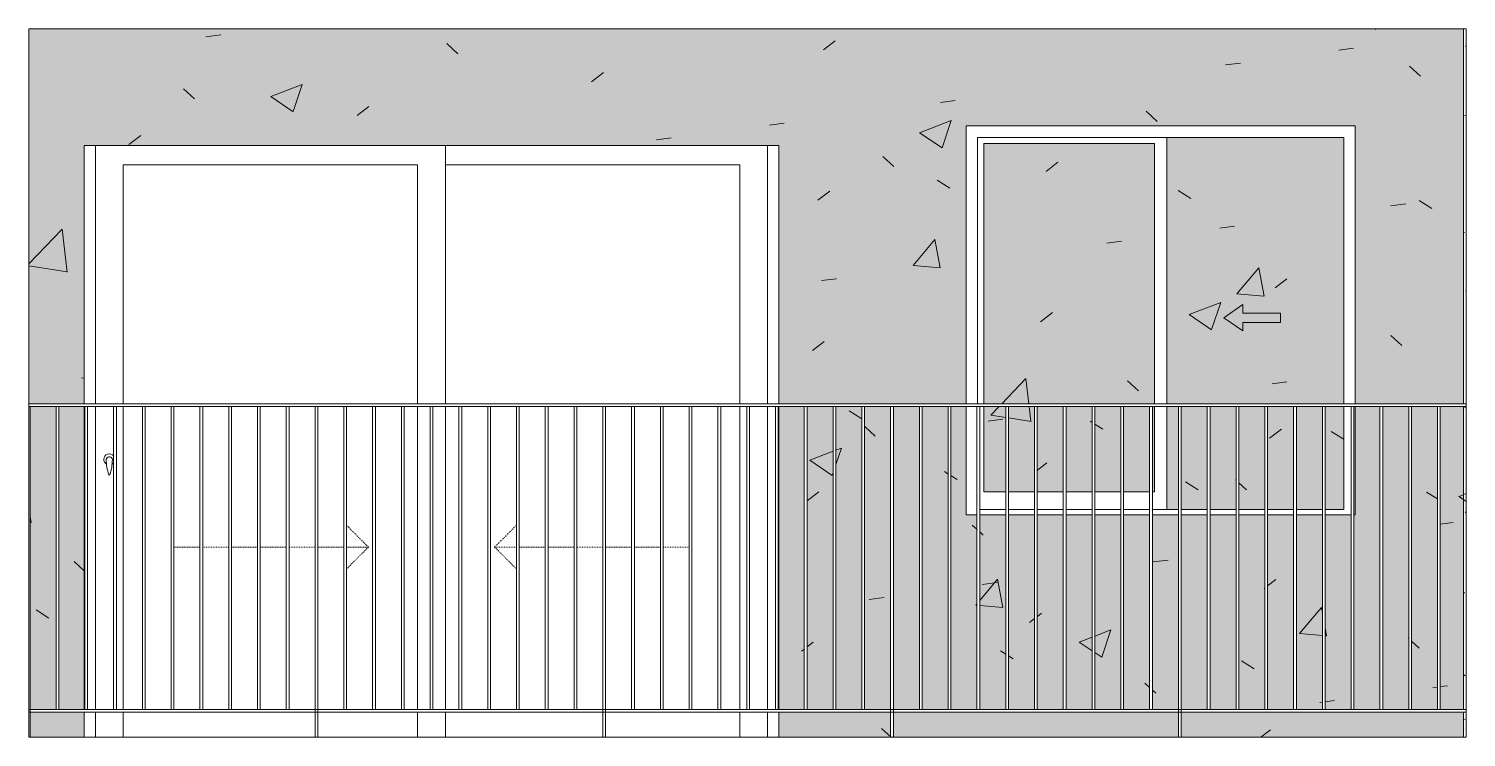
# Model space of a CAD drawing. Header units: millimetres. Extents: x -134153 to 99383, y -5233 to 35400.
# Drawn here: x 30759 to 35934, y 19400 to 21950 of the extents above; entities that cross this region are included whole.
import ezdxf

# ---------------------------------------------------------------- set-up
doc = ezdxf.new("R2010")
doc.units = ezdxf.units.MM
doc.linetypes.add('1 NÉT CALL OUT', pattern=[6, 3, -3])
doc.linetypes.add('Dash', pattern=[6, 3, -3])
for name, color, linetype, lineweight in [('0-2', 250, 'Continuous', 5), ('A-DETL-GENF', 92, 'Continuous', 9), ('A-DETL-GENF-1', 92, '1 NÉT CALL OUT', 9), ('A-DOOR', 31, 'Continuous', 9), ('A-DOOR-FRAM', 31, 'Continuous', 9), ('A-DOOR-HDLN', 31, 'Dash', 9), ('A-FLOR-HRAL', 11, 'Continuous', 9), ('A-GLAZ', 151, 'Continuous', 9), ('A-GLAZ-3', 7, '1 NÉT CALL OUT', 9), ('A-WALL', 113, 'Continuous', 9), ('A-WALL-PATT-1', 9, 'Continuous', 9), ('I-WALL-1', 7, 'Continuous', 9)]:
    doc.layers.add(name, color=color, linetype=linetype, lineweight=lineweight)
pattern_1 = [(50, (82572.6, 0), (1165.978, -102.01), [121.92, -1341.12]), (355, (82572.6, 0), (-225.554, 1222.763), [97.536, -1072.896]), (100.451, (82669.8, -8.5), (940.433, 1120.746), [103.616, -1139.776]), (46.184, (82572.6, 325.1), (1734.91, -269.074), [182.88, -2011.68]), (96.636, (82717.2, 302.7), (1519.38, 1583.54), [155.42, -1709.66]), (351.184, (82572.6, 325.1), (1519.39, 1583.52), [146.3, -1609.34]), (21, (82735.2, 243.8), (970.332, -654.498), [121.92, -1341.12]), (326, (82735.2, 243.8), (395.533, 1178.804), [97.536, -1072.896]), (71.451, (82816, 189.3), (1365.87, 524.296), [103.616, -1139.776]), (37.5, (82572.62, 0), (19.767, 541.153), [53.645, -1006.246, 53.645, -1035.507, -1076.96]), (37.5, (82572.62, 0), (19.767, 541.153), [-2149.043, 53.645, -1023.315]), (7.5, (82572.6, 0), (427.646, 641.156), [53.645, -567.334, 53.645, -981.862, -410.464]), (7.5, (82572.6, 0), (427.646, 641.156), [-1656.486, 53.645, -356.82]), (327.5, (82210.1, 0), (867.782, -36.665), [53.645, -352.755, 53.645, -1214.323, -1682.496]), (327.5, (82210.1, 0), (867.782, -36.665), [-1674.368, 53.645, -1628.85]), (317.5, (82047.56, 0), (948.028, 162.73), [53.645, -474.675, 53.645, -788.416, -1194.816]), (317.5, (82047.56, 0), (948.028, 162.73), [-1370.38, 53.645, -1141.17])]
pattern_2 = [(37.5, (82572.62, 0), (-5.1206, 156.61216), [5.364, -118.181, 5.364, -132.812, -132.08]), (37.5, (82572.62, 0), (-5.1206, 156.61216), [-261.722, 5.364, -126.716]), (7.5, (82572.62, 0), (143.847, 229.3842), [5.364, -61.285, 5.364, -105.989, -42.672]), (7.5, (82572.62, 0), (143.847, 229.3842), [-178.003, 5.364, -37.308]), (327.5, (82472.65, 0), (253.1176, 0.4601), [5.364, -35.276, 5.364, -140.94, -191.008]), (327.5, (82472.65, 0), (253.1176, 0.4601), [-186.944, 5.364, -185.644]), (317.5, (82472.65, 0), (244.3381, 71.3376), [5.364, -14.956, 5.364, -90.546, -109.728]), (317.5, (82472.65, 0), (244.3381, 71.3376), [-116.23, 5.364, -104.364])]

# ---------------------------------------------------------------- blocks, each defined once
blk = doc.blocks.new('NCV_TKTC_TANG 6 - 8_rvt-6-TKCS_MẶT ĐỨNG HƯỚNG NAM')
at = {"layer": 'A-WALL-PATT-1'}
h = blk.add_hatch(dxfattribs=at)
h.set_pattern_fill('FP_31', color=256, style=0, pattern_type=2)
h.set_pattern_definition(pattern_1)
h.paths.add_polyline_path([(71952.6, 19400), (72355.5, 19400), (72355.5, 19490), (71952.6, 19490)])
h.paths.add_polyline_path([(72657.1, 19400), (73391.5, 19400), (73391.5, 19490), (72365.5, 19490), (72365.5, 19400)])
h.paths.add_polyline_path([(69257.5, 19400), (69452.6, 19400), (69452.6, 19490), (69257.5, 19490), (69257.5, 19400.4)])
h.paths.add_polyline_path([(74254.9, 19400), (74417.1, 19400), (74417.1, 19490), (73401.5, 19490), (73401.5, 19400), (74243.7, 19400)])
h.paths.add_polyline_path([(69361.1, 19500), (69452.6, 19500), (69452.6, 20590), (69361.1, 20590), (69361.1, 19763.8)])
h.paths.add_polyline_path([(69351.1, 19500), (69351.1, 20590), (69257.5, 20590), (69257.5, 19500), (69283.4, 19500)])
h.paths.add_polyline_path([(72883.5, 19500), (72977.1, 19500), (72977.1, 20200), (72883.5, 20200), (72883.5, 19763.8)])
h.paths.add_polyline_path([(72873.5, 19500), (72873.5, 20200), (72779.9, 20200), (72779.9, 19500)])
h.paths.add_polyline_path([(72987.1, 19500), (73080.7, 19500), (73080.7, 20200), (72987.1, 20200), (72987.1, 19763.8)])
h.paths.add_polyline_path([(74402.1, 19500), (74417.1, 19500), (74417.1, 20590), (74333.9, 20590), (74333.9, 19500), (74347.6, 19500)])
h.paths.add_polyline_path([(74243.7, 19500), (74323.9, 19500), (74323.9, 20590), (74230.3, 20590), (74230.3, 19500)])
h.paths.add_polyline_path([(71952.6, 19500), (72044.7, 19500), (72044.7, 20590), (71952.6, 20590), (71952.6, 19763.8)])
h.paths.add_polyline_path([(72054.7, 19500), (72148.3, 19500), (72148.3, 20590), (72054.7, 20590), (72054.7, 19763.8)])
h.paths.add_polyline_path([(72251.9, 19500), (72251.9, 20590), (72158.3, 20590), (72158.3, 19500)])
h.paths.add_polyline_path([(72261.9, 19500), (72355.5, 19500), (72355.5, 20590), (72261.9, 20590), (72261.9, 19763.8)])
h.paths.add_polyline_path([(72365.5, 19500), (72459.1, 19500), (72459.1, 20590), (72365.5, 20590), (72365.5, 19763.8)])
h.paths.add_polyline_path([(72562.7, 19500), (72562.7, 20590), (72469.1, 20590), (72469.1, 19500)])
h.paths.add_polyline_path([(72572.7, 19500), (72666.3, 19500), (72666.3, 20200), (72627.6, 20200), (72627.6, 20590), (72572.7, 20590), (72572.7, 19763.8)])
h.paths.add_polyline_path([(72769.9, 19500), (72769.9, 20200), (72676.3, 20200), (72676.3, 19500)])
h.paths.add_polyline_path([(73090.7, 19500), (73184.3, 19500), (73184.3, 20200), (73090.7, 20200), (73090.7, 19763.8)])
h.paths.add_polyline_path([(73287.9, 19500), (73287.9, 20200), (73194.3, 20200), (73194.3, 19500)])
h.paths.add_polyline_path([(73297.9, 19500), (73391.5, 19500), (73390.2, 20200), (73297.9, 20200), (73297.9, 19763.8)])
h.paths.add_polyline_path([(74146.9, 19500), (74220.3, 19500), (74220.3, 20590), (74126.7, 20590), (74126.7, 19500)])
h.paths.add_polyline_path([(73401.5, 19500), (73495.1, 19500), (73495.1, 20200), (73401.5, 20200), (73401.5, 19763.8)])
h.paths.add_polyline_path([(73505.1, 19500), (73598.7, 19500), (73598.7, 20200), (73505.1, 20200), (73505.1, 19763.8)])
h.paths.add_polyline_path([(74116.7, 19500), (74116.7, 20590), (74027.6, 20590), (74027.6, 20200), (74023.1, 20200), (74023.1, 19500)])
h.paths.add_polyline_path([(73608.7, 19500), (73702.3, 19500), (73702.3, 20200), (73608.7, 20200), (73608.7, 19763.8)])
h.paths.add_polyline_path([(73919.5, 19500), (74013.1, 19500), (74013.1, 20200), (73919.5, 20200), (73919.5, 19710.3)])
h.paths.add_polyline_path([(73712.3, 19500), (73805.9, 19500), (73805.9, 20200), (73712.3, 20200), (73712.3, 19763.8)])
h.paths.add_polyline_path([(73909.5, 19500), (73909.5, 20200), (73815.9, 20200), (73815.9, 19500)])
h.paths.add_polyline_path([(73349.8, 20219.1), (73391.5, 20219.1), (73391.5, 20590), (73349.8, 20590), (73349.8, 20237.4)])
h.paths.add_polyline_path([(73986.6, 20219.1), (73986.6, 20590), (73919.5, 20590), (73919.5, 20219.1)])
h.paths.add_polyline_path([(73909.5, 20219.1), (73909.5, 20590), (73815.9, 20590), (73815.9, 20219.1)])
h.paths.add_polyline_path([(73401.5, 20219.1), (73495.1, 20219.1), (73495.1, 20590), (73401.5, 20590), (73401.5, 20282.6)])
h.paths.add_polyline_path([(73805.9, 20219.1), (73805.9, 20590), (73712.3, 20590), (73712.3, 20219.1)])
h.paths.add_polyline_path([(73702.3, 20219.1), (73702.3, 20590), (73608.7, 20590), (73608.7, 20219.1)])
h.paths.add_polyline_path([(73598.7, 20219.1), (73598.7, 20590), (73505.1, 20590), (73505.1, 20219.1)])
h.paths.add_polyline_path([(73305.3, 20282.6), (73305.3, 20590), (73297.9, 20590), (73297.9, 20282.6), (73301, 20282.6)])
h.paths.add_polyline_path([(73287.9, 20282.6), (73287.9, 20590), (73194.3, 20590), (73194.3, 20282.6)])
h.paths.add_polyline_path([(73184.3, 20282.6), (73184.3, 20590), (73090.7, 20589.2), (73090.7, 20282.6)])
h.paths.add_polyline_path([(72987.1, 20282.6), (73080.7, 20282.6), (73080.7, 20590), (72987.1, 20590), (72987.1, 20572.9)])
h.paths.add_polyline_path([(72977.1, 20282.6), (72977.1, 20590), (72883.5, 20590), (72883.5, 20282.6)])
h.paths.add_polyline_path([(72873.5, 20282.6), (72873.5, 20590), (72779.9, 20590), (72779.9, 20282.6)])
h.paths.add_polyline_path([(72769.9, 20282.6), (72769.9, 20590), (72691.1, 20590), (72691.1, 20282.6)])
h.paths.add_polyline_path([(74243.7, 20600), (74417.1, 20600), (74417.1, 21950), (69252.6, 21950), (69252.6, 20600), (69452.6, 20600), (69452.6, 21530), (71952.6, 21530), (71952.6, 20600), (72627.6, 20600), (72627.6, 21600), (74027.6, 21600), (74027.6, 20600)])
h.paths.add_polyline_path([(73349.8, 20600), (73986.6, 20600), (73986.6, 21559.1), (73349.8, 21559.1), (73349.8, 20868)])
h.paths.add_polyline_path([(73305.3, 20600), (73305.3, 21536.5), (72691.1, 21536.5), (72691.1, 20600), (72957.8, 20600)])
h.paths.add_polyline_path([(73623.1, 20862.1), (73555.3, 20909.5), (73623.1, 20957), (73623.1, 20926.5), (73758.5, 20926.5), (73758.5, 20892.6), (73623.1, 20892.6), (73623.1, 20868)])
h = blk.add_hatch(dxfattribs=at)
h.set_pattern_fill('FP_32', color=256, style=0, pattern_type=2)
h.set_pattern_definition(pattern_2)
h.paths.add_polyline_path([(71952.6, 19400), (72355.5, 19400), (72355.5, 19490), (71952.6, 19490)])
h.paths.add_polyline_path([(72657.1, 19400), (73391.5, 19400), (73391.5, 19490), (72365.5, 19490), (72365.5, 19400)])
h.paths.add_polyline_path([(69257.5, 19400), (69452.6, 19400), (69452.6, 19490), (69257.5, 19490), (69257.5, 19400.4)])
h.paths.add_polyline_path([(74254.9, 19400), (74417.1, 19400), (74417.1, 19490), (73401.5, 19490), (73401.5, 19400), (74243.7, 19400)])
h.paths.add_polyline_path([(69361.1, 19500), (69452.6, 19500), (69452.6, 20590), (69361.1, 20590), (69361.1, 19763.8)])
h.paths.add_polyline_path([(69351.1, 19500), (69351.1, 20590), (69257.5, 20590), (69257.5, 19500), (69283.4, 19500)])
h.paths.add_polyline_path([(72883.5, 19500), (72977.1, 19500), (72977.1, 20200), (72883.5, 20200), (72883.5, 19763.8)])
h.paths.add_polyline_path([(72873.5, 19500), (72873.5, 20200), (72779.9, 20200), (72779.9, 19500)])
h.paths.add_polyline_path([(72987.1, 19500), (73080.7, 19500), (73080.7, 20200), (72987.1, 20200), (72987.1, 19763.8)])
h.paths.add_polyline_path([(74402.1, 19500), (74417.1, 19500), (74417.1, 20590), (74333.9, 20590), (74333.9, 19500), (74347.6, 19500)])
h.paths.add_polyline_path([(74243.7, 19500), (74323.9, 19500), (74323.9, 20590), (74230.3, 20590), (74230.3, 19500)])
h.paths.add_polyline_path([(71952.6, 19500), (72044.7, 19500), (72044.7, 20590), (71952.6, 20590), (71952.6, 19763.8)])
h.paths.add_polyline_path([(72054.7, 19500), (72148.3, 19500), (72148.3, 20590), (72054.7, 20590), (72054.7, 19763.8)])
h.paths.add_polyline_path([(72251.9, 19500), (72251.9, 20590), (72158.3, 20590), (72158.3, 19500)])
h.paths.add_polyline_path([(72261.9, 19500), (72355.5, 19500), (72355.5, 20590), (72261.9, 20590), (72261.9, 19763.8)])
h.paths.add_polyline_path([(72365.5, 19500), (72459.1, 19500), (72459.1, 20590), (72365.5, 20590), (72365.5, 19763.8)])
h.paths.add_polyline_path([(72562.7, 19500), (72562.7, 20590), (72469.1, 20590), (72469.1, 19500)])
h.paths.add_polyline_path([(72572.7, 19500), (72666.3, 19500), (72666.3, 20200), (72627.6, 20200), (72627.6, 20590), (72572.7, 20590), (72572.7, 19763.8)])
h.paths.add_polyline_path([(72769.9, 19500), (72769.9, 20200), (72676.3, 20200), (72676.3, 19500)])
h.paths.add_polyline_path([(73090.7, 19500), (73184.3, 19500), (73184.3, 20200), (73090.7, 20200), (73090.7, 19763.8)])
h.paths.add_polyline_path([(73287.9, 19500), (73287.9, 20200), (73194.3, 20200), (73194.3, 19500)])
h.paths.add_polyline_path([(73297.9, 19500), (73391.5, 19500), (73390.2, 20200), (73297.9, 20200), (73297.9, 19763.8)])
h.paths.add_polyline_path([(74146.9, 19500), (74220.3, 19500), (74220.3, 20590), (74126.7, 20590), (74126.7, 19500)])
h.paths.add_polyline_path([(73401.5, 19500), (73495.1, 19500), (73495.1, 20200), (73401.5, 20200), (73401.5, 19763.8)])
h.paths.add_polyline_path([(73505.1, 19500), (73598.7, 19500), (73598.7, 20200), (73505.1, 20200), (73505.1, 19763.8)])
h.paths.add_polyline_path([(74116.7, 19500), (74116.7, 20590), (74027.6, 20590), (74027.6, 20200), (74023.1, 20200), (74023.1, 19500)])
h.paths.add_polyline_path([(73608.7, 19500), (73702.3, 19500), (73702.3, 20200), (73608.7, 20200), (73608.7, 19763.8)])
h.paths.add_polyline_path([(73919.5, 19500), (74013.1, 19500), (74013.1, 20200), (73919.5, 20200), (73919.5, 19710.3)])
h.paths.add_polyline_path([(73712.3, 19500), (73805.9, 19500), (73805.9, 20200), (73712.3, 20200), (73712.3, 19763.8)])
h.paths.add_polyline_path([(73909.5, 19500), (73909.5, 20200), (73815.9, 20200), (73815.9, 19500)])
h.paths.add_polyline_path([(73349.8, 20219.1), (73391.5, 20219.1), (73391.5, 20590), (73349.8, 20590), (73349.8, 20237.4)])
h.paths.add_polyline_path([(73986.6, 20219.1), (73986.6, 20590), (73919.5, 20590), (73919.5, 20219.1)])
h.paths.add_polyline_path([(73909.5, 20219.1), (73909.5, 20590), (73815.9, 20590), (73815.9, 20219.1)])
h.paths.add_polyline_path([(73401.5, 20219.1), (73495.1, 20219.1), (73495.1, 20590), (73401.5, 20590), (73401.5, 20282.6)])
h.paths.add_polyline_path([(73805.9, 20219.1), (73805.9, 20590), (73712.3, 20590), (73712.3, 20219.1)])
h.paths.add_polyline_path([(73702.3, 20219.1), (73702.3, 20590), (73608.7, 20590), (73608.7, 20219.1)])
h.paths.add_polyline_path([(73598.7, 20219.1), (73598.7, 20590), (73505.1, 20590), (73505.1, 20219.1)])
h.paths.add_polyline_path([(73305.3, 20282.6), (73305.3, 20590), (73297.9, 20590), (73297.9, 20282.6), (73301, 20282.6)])
h.paths.add_polyline_path([(73287.9, 20282.6), (73287.9, 20590), (73194.3, 20590), (73194.3, 20282.6)])
h.paths.add_polyline_path([(73184.3, 20282.6), (73184.3, 20590), (73090.7, 20589.2), (73090.7, 20282.6)])
h.paths.add_polyline_path([(72987.1, 20282.6), (73080.7, 20282.6), (73080.7, 20590), (72987.1, 20590), (72987.1, 20572.9)])
h.paths.add_polyline_path([(72977.1, 20282.6), (72977.1, 20590), (72883.5, 20590), (72883.5, 20282.6)])
h.paths.add_polyline_path([(72873.5, 20282.6), (72873.5, 20590), (72779.9, 20590), (72779.9, 20282.6)])
h.paths.add_polyline_path([(72769.9, 20282.6), (72769.9, 20590), (72691.1, 20590), (72691.1, 20282.6)])
h.paths.add_polyline_path([(74243.7, 20600), (74417.1, 20600), (74417.1, 21950), (69252.6, 21950), (69252.6, 20600), (69452.6, 20600), (69452.6, 21530), (71952.6, 21530), (71952.6, 20600), (72627.6, 20600), (72627.6, 21600), (74027.6, 21600), (74027.6, 20600)])
h.paths.add_polyline_path([(73349.8, 20600), (73986.6, 20600), (73986.6, 21559.1), (73349.8, 21559.1), (73349.8, 20868)])
h.paths.add_polyline_path([(73305.3, 20600), (73305.3, 21536.5), (72691.1, 21536.5), (72691.1, 20600), (72957.8, 20600)])
h.paths.add_polyline_path([(73623.1, 20862.1), (73555.3, 20909.5), (73623.1, 20957), (73623.1, 20926.5), (73758.5, 20926.5), (73758.5, 20892.6), (73623.1, 20892.6), (73623.1, 20868)])
h = blk.add_hatch(dxfattribs=at)
h.set_pattern_fill('FP_31', color=256, style=0, pattern_type=2)
h.set_pattern_definition(pattern_1)
h.paths.add_polyline_path([(74417.1, 19400), (74427.1, 19400.6), (74427.1, 19490), (74417.1, 19490), (74417.1, 19413.1)])
h.paths.add_polyline_path([(74427.1, 19500), (74427.1, 20590), (74417.1, 20590), (74417.6, 19500)])
h.paths.add_polyline_path([(74417.1, 20600), (74427.1, 20600), (74425.7, 21950), (74417.1, 21950), (74417.1, 20868)])
h = blk.add_hatch(dxfattribs=at)
h.set_pattern_fill('FP_32', color=256, style=0, pattern_type=2)
h.set_pattern_definition(pattern_2)
h.paths.add_polyline_path([(74417.1, 19400), (74427.1, 19400.6), (74427.1, 19490), (74417.1, 19490), (74417.1, 19413.1)])
h.paths.add_polyline_path([(74427.1, 19500), (74427.1, 20590), (74417.1, 20590), (74417.6, 19500)])
h.paths.add_polyline_path([(74417.1, 20600), (74427.1, 20600), (74425.7, 21950), (74417.1, 21950), (74417.1, 20868)])
at = {"layer": 'I-WALL-1'}
for p, q in [((74417.1, 20600), (74417.1, 21950)), ((74427.1, 21950), (74427.1, 20600)), ((69452.6, 20600), (69452.6, 21530)), ((69452.6, 21530), (71952.6, 21530)), ((71952.6, 21530), (71952.6, 20600)), ((69452.6, 19500), (69452.6, 20590)), ((71952.6, 20590), (71952.6, 19500)), ((74417.1, 19500), (74417.1, 20590)), ((74427.1, 20590), (74427.1, 19500)), ((69452.6, 19400), (69452.6, 19490)), ((71952.6, 19490), (71952.6, 19400)), ((74417.1, 19400), (74417.1, 19490)), ((74427.1, 19490), (74427.1, 19400))]:
    blk.add_line(p, q, dxfattribs=at)
blk = doc.blocks.new('1_FAMILY RVT - W01-WxH 1400x1400xmm-411185-TKCS_MẶT ĐỨNG HƯỚNG NAM')
at = {"layer": 'A-DETL-GENF-1'}
blk.add_hatch(color=256, dxfattribs=at).paths.add_polyline_path([(73623.1, 10662.1), (73623.1, 10692.6), (73758.5, 10692.6), (73758.5, 10726.5), (73623.1, 10726.5), (73623.1, 10757), (73555.3, 10709.5)])
at = {"layer": 'A-DETL-GENF'}
for p, q in [((73555.3, 10709.5), (73623.1, 10757)), ((73555.3, 10709.5), (73623.1, 10757)), ((73623.1, 10757), (73623.1, 10726.5)), ((73623.1, 10757), (73623.1, 10726.5)), ((73758.5, 10726.5), (73623.1, 10726.5)), ((73623.1, 10726.5), (73758.5, 10726.5)), ((73758.5, 10726.5), (73758.5, 10692.6)), ((73758.5, 10726.5), (73758.5, 10692.6)), ((73555.3, 10709.5), (73623.1, 10662.1)), ((73623.1, 10662.1), (73555.3, 10709.5)), ((73623.1, 10692.6), (73623.1, 10662.1)), ((73758.5, 10692.6), (73623.1, 10692.6)), ((73623.1, 10692.6), (73623.1, 10662.1)), ((73758.5, 10692.6), (73623.1, 10692.6))]:
    blk.add_line(p, q, dxfattribs=at)
at = {"layer": 'A-GLAZ'}
for p, q in [((74027.6, 11400), (72627.6, 11400)), ((72627.6, 10400), (72627.6, 11400)), ((74027.6, 10400), (74027.6, 11400)), ((72668.5, 11359.1), (72668.5, 10400)), ((72668.5, 11359.1), (73986.6, 11359.1)), ((72691.1, 11336.5), (73305.3, 11336.5)), ((72691.1, 10400), (72691.1, 11336.5)), ((73305.3, 11336.5), (73305.3, 10400)), ((73349.8, 10400), (73349.8, 11359.1)), ((73986.6, 11359.1), (73986.6, 10400)), ((72627.6, 10000), (72627.6, 10390)), ((72691.1, 10082.6), (72691.1, 10390)), ((73305.3, 10390), (73305.3, 10082.6)), ((73349.8, 10019), (73349.8, 10390)), ((73986.6, 10390), (73986.6, 10019)), ((74027.6, 10000), (74027.6, 10390)), ((72769.9, 10082.6), (72691.1, 10082.6)), ((72873.5, 10082.6), (72779.9, 10082.6)), ((72977.1, 10082.6), (72883.5, 10082.6)), ((73080.7, 10082.6), (72987.1, 10082.6)), ((73184.3, 10082.6), (73090.7, 10082.6)), ((73287.9, 10082.6), (73194.3, 10082.6)), ((73305.3, 10082.6), (73297.9, 10082.6)), ((72666.3, 10000), (72627.6, 10000)), ((72769.9, 10019), (72676.3, 10019)), ((72769.9, 10000), (72676.3, 10000)), ((72873.5, 10019), (72779.9, 10019)), ((72873.5, 10000), (72779.9, 10000)), ((72977.1, 10019), (72883.5, 10019)), ((72977.1, 10000), (72883.5, 10000)), ((73080.7, 10019), (72987.1, 10019)), ((73080.7, 10000), (72987.1, 10000)), ((73184.3, 10019), (73090.7, 10019)), ((73184.3, 10000), (73090.7, 10000)), ((73287.9, 10019), (73194.3, 10019)), ((73287.9, 10000), (73194.3, 10000)), ((73391.5, 10019), (73297.9, 10019)), ((73391.5, 10000), (73297.9, 10000)), ((73495.1, 10019), (73401.5, 10019)), ((73495.1, 10000), (73401.5, 10000)), ((73598.7, 10019), (73505.1, 10019)), ((73598.7, 10000), (73505.1, 10000)), ((73702.3, 10019), (73608.7, 10019)), ((73702.3, 10000), (73608.7, 10000)), ((73805.9, 10019), (73712.3, 10019)), ((73805.9, 10000), (73712.3, 10000)), ((73909.5, 10019), (73815.9, 10019)), ((73909.5, 10000), (73815.9, 10000)), ((73986.6, 10019), (73919.5, 10019)), ((74013.1, 10000), (73919.5, 10000)), ((74027.6, 10000), (74023.1, 10000))]:
    blk.add_line(p, q, dxfattribs=at)
blk = doc.blocks.new('DEG_02-DEG_03 - DEG_02-2500x2400mm-CỬA ĐI 02 CÁNH TRƯỢT-V283-TKCS_MẶT ĐỨNG HƯỚNG NAM')
at = {"layer": 'A-DOOR'}
for p, q in [((69492.6, 7000), (69492.6, 7930)), ((70752.6, 7930), (70752.6, 7000)), ((69592.6, 7860), (70652.6, 7860)), ((69592.6, 7860), (69592.6, 7000)), ((70652.6, 7000), (70652.6, 7860)), ((70752.6, 7860), (71812.6, 7860)), ((71812.6, 7000), (71812.6, 7860)), ((69492.6, 5900), (69492.6, 6990)), ((69592.6, 6990), (69592.6, 5900)), ((70652.6, 5900), (70652.6, 6990)), ((70752.6, 6990), (70752.6, 5900)), ((71812.6, 5900), (71812.6, 6990)), ((69492.6, 5800), (69492.6, 5890)), ((69592.6, 5890), (69592.6, 5800)), ((70652.6, 5800), (70652.6, 5890)), ((70752.6, 5890), (70752.6, 5800)), ((71812.6, 5800), (71812.6, 5890))]:
    blk.add_line(p, q, dxfattribs=at)
at = {"layer": 'A-DOOR', "flags": 128}
blk.add_lwpolyline([(69544.1, 6808.7), (69544.1, 6808.7), (69544, 6808.7), (69544, 6808.7), (69544, 6808.7), (69544, 6808.7), (69544, 6808.7), (69544, 6808.7), (69543.9, 6808.7), (69543.9, 6808.7), (69543.9, 6808.7), (69543.9, 6808.7), (69543.8, 6808.7), (69543.8, 6808.7), (69543.8, 6808.7), (69543.7, 6808.7), (69543.7, 6808.7), (69543.7, 6808.7), (69543.6, 6808.7), (69543.6, 6808.7), (69543.5, 6808.7), (69543.5, 6808.7), (69543.4, 6808.7), (69543.4, 6808.7), (69543.3, 6808.7), (69543.3, 6808.7), (69543.2, 6808.7), (69543.2, 6808.7), (69543.1, 6808.7), (69543.1, 6808.7), (69543, 6808.7), (69542.9, 6808.7), (69542.9, 6808.7), (69542.8, 6808.7), (69542.8, 6808.7), (69542.7, 6808.7), (69542.6, 6808.7), (69542.6, 6808.7), (69542.5, 6808.7), (69542.5, 6808.7), (69542.4, 6808.7), (69542.3, 6808.7), (69542.3, 6808.7), (69542.2, 6808.7), (69542.2, 6808.7), (69542.1, 6808.7), (69542.1, 6808.7), (69542, 6808.7), (69541.9, 6808.7), (69541.9, 6808.7), (69541.8, 6808.7), (69541.8, 6808.7), (69541.7, 6808.7), (69541.7, 6808.7), (69541.6, 6808.7), (69541.6, 6808.7), (69541.5, 6808.7), (69541.5, 6808.7), (69541.5, 6808.7), (69541.4, 6808.7), (69541.4, 6808.7), (69541.3, 6808.7), (69541.3, 6808.7), (69541.3, 6808.7), (69541.2, 6808.7), (69541.2, 6808.7), (69541.2, 6808.7), (69541.2, 6808.7), (69541.2, 6808.7), (69541.1, 6808.7), (69541.1, 6808.7), (69541.1, 6808.7), (69541.1, 6808.7), (69541.1, 6808.7), (69541.1, 6808.7), (69541.1, 6808.7)], dxfattribs=at)
at = {"layer": 'A-DOOR'}
for centre, radius, start, end in [((69542.6, 6800), 20, 37.5125, 180), ((69542.6, 6800), 20, 180, 240), ((69541.1, 6799.2), 9.45, 90, 180), ((69696.4, 6799.2), 164.8, 180, 199.134), ((69544.1, 6799.2), 9.45, 0, 90), ((69388.8, 6799.2), 164.8, 340.866, 0), ((69542.6, 6800), 20, 300, 322.4875), ((69542.9, 6746), 2.34, 199.134, 261.031), ((69542.2, 6746), 2.34, 278.969, 340.866)]:
    blk.add_arc(centre, radius, start, end, dxfattribs=at)
at = {"layer": 'A-DOOR-FRAM'}
for p, q in [((69492.6, 7930), (69492.6, 7000)), ((71912.6, 7930), (71912.6, 7000)), ((69492.6, 6990), (69492.6, 5900)), ((71912.6, 6990), (71912.6, 5900)), ((69492.6, 5890), (69492.6, 5800)), ((71912.6, 5890), (71912.6, 5800))]:
    blk.add_line(p, q, dxfattribs=at)
at = {"layer": 'A-DOOR-HDLN'}
for p, q in [((70475.3, 6484.2), (70397.1, 6562.5)), ((70929.8, 6484.2), (71008.7, 6563.1)), ((69775.5, 6484.2), (69869.1, 6484.2)), ((69879.1, 6484.2), (69972.7, 6484.2)), ((69982.7, 6484.2), (70076.3, 6484.2)), ((70086.3, 6484.2), (70179.9, 6484.2)), ((70189.9, 6484.2), (70283.5, 6484.2)), ((70293.5, 6484.2), (70387.1, 6484.2)), ((70475.3, 6484.2), (70397.1, 6406)), ((70397.1, 6484.2), (70475.3, 6484.2)), ((70929.8, 6484.2), (71008.7, 6405.3)), ((71008.7, 6484.2), (70929.8, 6484.2)), ((71112.3, 6484.2), (71018.7, 6484.2)), ((71215.9, 6484.2), (71122.3, 6484.2)), ((71319.5, 6484.2), (71225.9, 6484.2)), ((71423.1, 6484.2), (71329.5, 6484.2)), ((71526.7, 6484.2), (71433.1, 6484.2)), ((71630.3, 6484.2), (71536.7, 6484.2))]:
    blk.add_line(p, q, dxfattribs=at)
blk = doc.blocks.new('Railing - 10mm-1251313-TKCS_MẶT ĐỨNG HƯỚNG NAM')
at = {"layer": 'A-FLOR-HRAL'}
for p, q in [((52620.064287, 5900), (52620.064287, 6990)), ((52630.064287, 5900), (52630.064287, 6990))]:
    blk.add_line(p, q, dxfattribs=at)
blk = doc.blocks.new('Railing - 50 x 10mm-1251315-TKCS_MẶT ĐỨNG HƯỚNG NAM')
at = {"layer": 'A-FLOR-HRAL'}
for p, q in [((51697.564287, 5800), (51697.564287, 6990)), ((51707.564287, 6990), (51697.564287, 6990)), ((51707.564287, 5800), (51707.564287, 6990))]:
    blk.add_line(p, q, dxfattribs=at)
blk = doc.blocks.new('Railing - 50 x 10mm-V291-TKCS_MẶT ĐỨNG HƯỚNG NAM')
at = {"layer": 'A-FLOR-HRAL'}
blk.add_line((74427.5, 5800), (74427.5, 6990), dxfattribs=at)
blk = doc.blocks.new('Railing - 50 x 10mm-V292-TKCS_MẶT ĐỨNG HƯỚNG NAM')
at = {"layer": 'A-FLOR-HRAL'}
for p, q in [((69257.5, 6990), (69252.6, 6990)), ((69257.5, 5799.8), (69257.5, 6990))]:
    blk.add_line(p, q, dxfattribs=at)
blk = doc.blocks.new('Railing - Railing-3820865-TKCS_MẶT ĐỨNG HƯỚNG NAM')
at = {"layer": 'A-FLOR-HRAL'}
for p, q in [((69252.6, 19500), (74427.6, 19500)), ((74427.6, 19490), (69252.6, 19490))]:
    blk.add_line(p, q, dxfattribs=at)
for name, p in [('Railing - 50 x 10mm-V292-TKCS_MẶT ĐỨNG HƯỚNG NAM', (0, 13600)), ('Railing - 10mm-1251313-TKCS_MẶT ĐỨNG HƯỚNG NAM', (16731, 13600)), ('Railing - 10mm-1251313-TKCS_MẶT ĐỨNG HƯỚNG NAM', (16834.6, 13600)), ('Railing - 10mm-1251313-TKCS_MẶT ĐỨNG HƯỚNG NAM', (16938.2, 13600)), ('Railing - 10mm-1251313-TKCS_MẶT ĐỨNG HƯỚNG NAM', (17041.8, 13600)), ('Railing - 10mm-1251313-TKCS_MẶT ĐỨNG HƯỚNG NAM', (17145.4, 13600)), ('Railing - 10mm-1251313-TKCS_MẶT ĐỨNG HƯỚNG NAM', (17249, 13600)), ('Railing - 10mm-1251313-TKCS_MẶT ĐỨNG HƯỚNG NAM', (17352.6, 13600)), ('Railing - 10mm-1251313-TKCS_MẶT ĐỨNG HƯỚNG NAM', (17456.2, 13600)), ('Railing - 10mm-1251313-TKCS_MẶT ĐỨNG HƯỚNG NAM', (17559.8, 13600)), ('Railing - 50 x 10mm-1251315-TKCS_MẶT ĐỨNG HƯỚNG NAM', (18585.9, 13600)), ('Railing - 10mm-1251313-TKCS_MẶT ĐỨNG HƯỚNG NAM', (17767, 13600)), ('Railing - 10mm-1251313-TKCS_MẶT ĐỨNG HƯỚNG NAM', (17870.6, 13600)), ('Railing - 10mm-1251313-TKCS_MẶT ĐỨNG HƯỚNG NAM', (17974.2, 13600)), ('Railing - 10mm-1251313-TKCS_MẶT ĐỨNG HƯỚNG NAM', (18077.8, 13600)), ('Railing - 10mm-1251313-TKCS_MẶT ĐỨNG HƯỚNG NAM', (18181.4, 13600)), ('Railing - 10mm-1251313-TKCS_MẶT ĐỨNG HƯỚNG NAM', (18285, 13600)), ('Railing - 10mm-1251313-TKCS_MẶT ĐỨNG HƯỚNG NAM', (18388.6, 13600)), ('Railing - 10mm-1251313-TKCS_MẶT ĐỨNG HƯỚNG NAM', (18492.2, 13600)), ('Railing - 10mm-1251313-TKCS_MẶT ĐỨNG HƯỚNG NAM', (18595.8, 13600)), ('Railing - 50 x 10mm-1251315-TKCS_MẶT ĐỨNG HƯỚNG NAM', (19621.9, 13600)), ('Railing - 10mm-1251313-TKCS_MẶT ĐỨNG HƯỚNG NAM', (18803, 13600)), ('Railing - 10mm-1251313-TKCS_MẶT ĐỨNG HƯỚNG NAM', (18906.6, 13600)), ('Railing - 10mm-1251313-TKCS_MẶT ĐỨNG HƯỚNG NAM', (19010.2, 13600)), ('Railing - 10mm-1251313-TKCS_MẶT ĐỨNG HƯỚNG NAM', (19113.8, 13600)), ('Railing - 10mm-1251313-TKCS_MẶT ĐỨNG HƯỚNG NAM', (19217.4, 13600)), ('Railing - 10mm-1251313-TKCS_MẶT ĐỨNG HƯỚNG NAM', (19321, 13600)), ('Railing - 10mm-1251313-TKCS_MẶT ĐỨNG HƯỚNG NAM', (19424.6, 13600)), ('Railing - 10mm-1251313-TKCS_MẶT ĐỨNG HƯỚNG NAM', (19528.2, 13600)), ('Railing - 10mm-1251313-TKCS_MẶT ĐỨNG HƯỚNG NAM', (19631.8, 13600)), ('Railing - 50 x 10mm-1251315-TKCS_MẶT ĐỨNG HƯỚNG NAM', (20657.9, 13600)), ('Railing - 10mm-1251313-TKCS_MẶT ĐỨNG HƯỚNG NAM', (19839, 13600)), ('Railing - 10mm-1251313-TKCS_MẶT ĐỨNG HƯỚNG NAM', (19942.6, 13600)), ('Railing - 10mm-1251313-TKCS_MẶT ĐỨNG HƯỚNG NAM', (20046.2, 13600)), ('Railing - 10mm-1251313-TKCS_MẶT ĐỨNG HƯỚNG NAM', (20149.8, 13600)), ('Railing - 10mm-1251313-TKCS_MẶT ĐỨNG HƯỚNG NAM', (20253.4, 13600)), ('Railing - 10mm-1251313-TKCS_MẶT ĐỨNG HƯỚNG NAM', (20357, 13600)), ('Railing - 10mm-1251313-TKCS_MẶT ĐỨNG HƯỚNG NAM', (20460.6, 13600)), ('Railing - 10mm-1251313-TKCS_MẶT ĐỨNG HƯỚNG NAM', (20564.2, 13600)), ('Railing - 10mm-1251313-TKCS_MẶT ĐỨNG HƯỚNG NAM', (20667.8, 13600)), ('Railing - 50 x 10mm-1251315-TKCS_MẶT ĐỨNG HƯỚNG NAM', (21693.9, 13600)), ('Railing - 10mm-1251313-TKCS_MẶT ĐỨNG HƯỚNG NAM', (20875, 13600)), ('Railing - 10mm-1251313-TKCS_MẶT ĐỨNG HƯỚNG NAM', (20978.6, 13600)), ('Railing - 10mm-1251313-TKCS_MẶT ĐỨNG HƯỚNG NAM', (21082.2, 13600)), ('Railing - 10mm-1251313-TKCS_MẶT ĐỨNG HƯỚNG NAM', (21185.8, 13600)), ('Railing - 10mm-1251313-TKCS_MẶT ĐỨNG HƯỚNG NAM', (21289.4, 13600)), ('Railing - 10mm-1251313-TKCS_MẶT ĐỨNG HƯỚNG NAM', (21393, 13600)), ('Railing - 10mm-1251313-TKCS_MẶT ĐỨNG HƯỚNG NAM', (21496.6, 13600)), ('Railing - 10mm-1251313-TKCS_MẶT ĐỨNG HƯỚNG NAM', (21600.2, 13600)), ('Railing - 10mm-1251313-TKCS_MẶT ĐỨNG HƯỚNG NAM', (21703.8, 13600)), ('Railing - 50 x 10mm-V291-TKCS_MẶT ĐỨNG HƯỚNG NAM', (0, 13600))]:
    blk.add_blockref(name, p)
blk = doc.blocks.new('Top Rail Type - Top Rail_Internal_-3820868-TKCS_MẶT ĐỨNG HƯỚNG NAM')
at = {"layer": 'A-FLOR-HRAL'}
for p, q in [((74427.564287, 20600), (69252.635618, 20600)), ((74427.564287, 20590), (69252.635618, 20590))]:
    blk.add_line(p, q, dxfattribs=at)

msp = doc.modelspace()

# ---------------------------------------------------------------- linework, layer by layer
at = {"layer": 'A-WALL'}
for p, q in [((30758.9, 19400), (30758.9, 21950)), ((30758.9, 21950), (35933.9, 21950)), ((35933.9, 21950), (35933.9, 19400)), ((35933.9, 19400), (30758.9, 19400))]:
    msp.add_line(p, q, dxfattribs=at)

# ---------------------------------------------------------------- block references
at = {"layer": '0-2'}
msp.add_blockref('NCV_TKTC_TANG 6 - 8_rvt-6-TKCS_MẶT ĐỨNG HƯỚNG NAM', (-38493.7, 0), dxfattribs=at)
at = {"layer": 'A-DOOR'}
msp.add_blockref('DEG_02-DEG_03 - DEG_02-2500x2400mm-CỬA ĐI 02 CÁNH TRƯỢT-V283-TKCS_MẶT ĐỨNG HƯỚNG NAM', (-38493.7, 13600), dxfattribs=at)
at = {"layer": 'A-FLOR-HRAL'}
for name in ['Top Rail Type - Top Rail_Internal_-3820868-TKCS_MẶT ĐỨNG HƯỚNG NAM', 'Railing - Railing-3820865-TKCS_MẶT ĐỨNG HƯỚNG NAM']:
    msp.add_blockref(name, (-38493.7, 0), dxfattribs=at)
at = {"layer": 'A-GLAZ-3'}
msp.add_blockref('1_FAMILY RVT - W01-WxH 1400x1400xmm-411185-TKCS_MẶT ĐỨNG HƯỚNG NAM', (-38493.7, 10200), dxfattribs=at)

doc.saveas('drawing.dxf')
